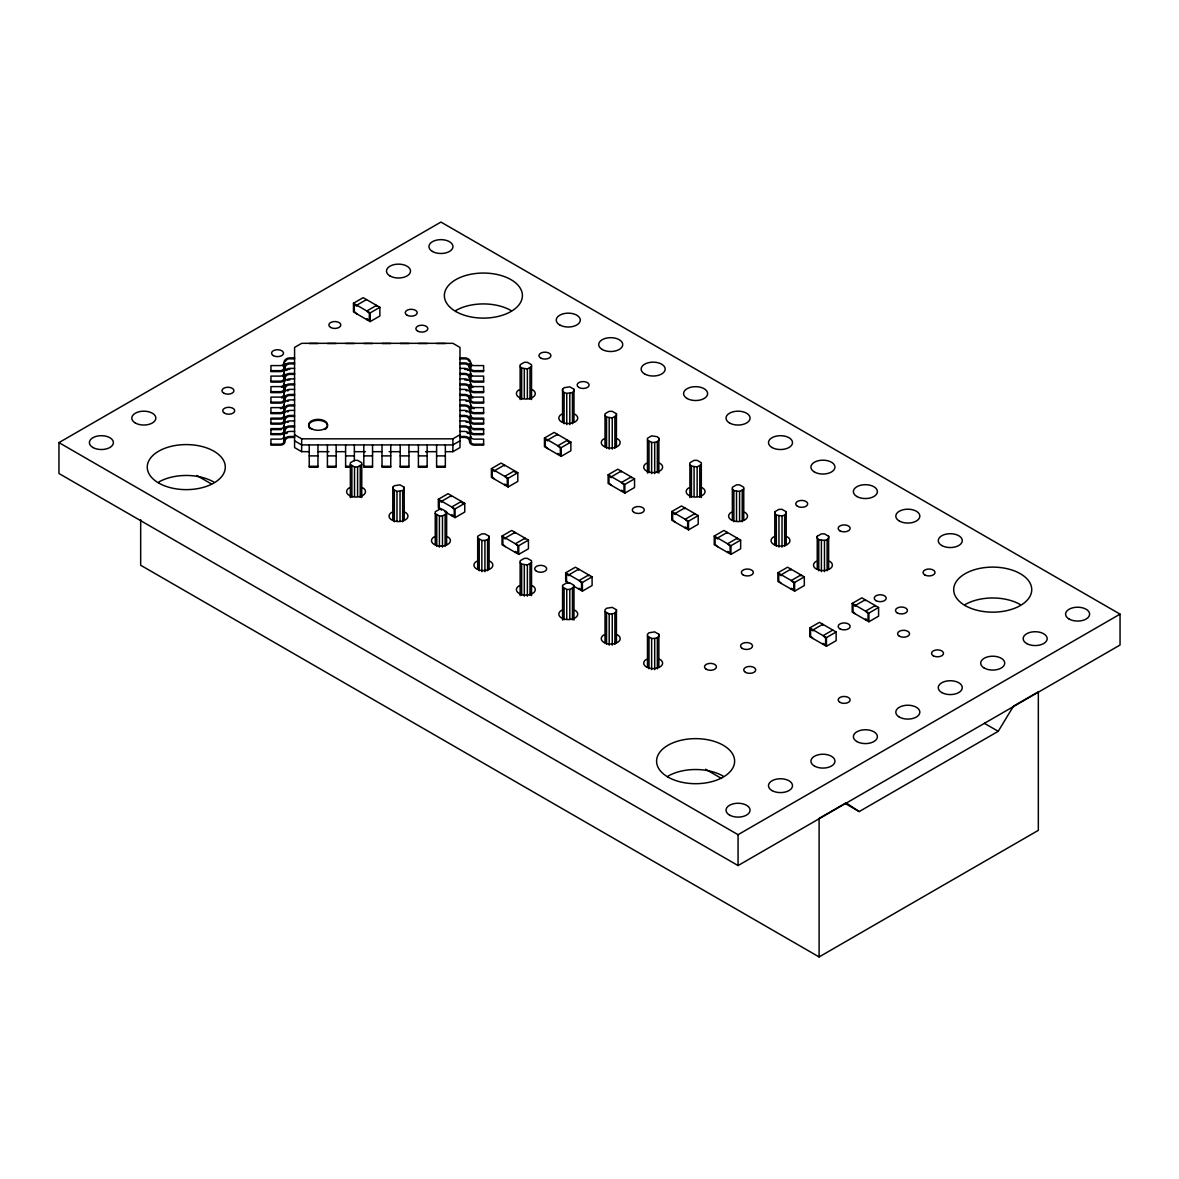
<?xml version="1.0" encoding="UTF-8"?>
<svg xmlns="http://www.w3.org/2000/svg" width="1179" height="1179" viewBox="0 0 1179 1179"><rect width="100%" height="100%" fill="white"/><g stroke="black" fill="none" stroke-linecap="round" stroke-linejoin="round"><path stroke-width="1.5" d="M392.799 487.266L392.799 489.034L396.969 491.437L402.673 490.552L404.205 489.034L404.205 487.266L400.035 484.849L394.331 485.733L392.799 487.266L392.799 520.307M477.687 569.31L477.687 536.268L481.857 533.866L484.923 533.866L489.093 536.268L489.093 538.037L487.561 539.569L484.923 540.454L481.857 540.454L477.687 538.037M562.575 389.247L562.575 391.015L564.107 392.533L566.745 393.418L572.449 392.533L573.981 391.015L573.981 389.247L569.811 386.83L564.107 387.714L562.575 389.247L562.575 422.288M605.019 642.82L605.019 609.794L606.551 608.261L612.255 607.377L616.425 609.794L616.425 611.547L614.893 613.08L612.255 613.964L609.189 613.964L605.019 611.547M647.463 667.329L647.463 634.287L648.995 632.769L654.699 631.885L658.869 634.287L658.869 636.056L657.337 637.588L654.699 638.473L651.633 638.473L647.463 636.056M647.463 473.059L647.463 438.249L651.633 435.847L657.337 436.731L658.869 438.249L658.869 440.018L657.337 441.55L654.699 442.434L651.633 442.434L647.463 440.018M774.795 511.774L774.795 513.528L776.327 515.061L782.031 515.945L784.669 515.061L786.201 513.528L786.201 511.774L782.031 509.357L778.965 509.357L774.795 511.774L774.795 544.801M817.239 536.268L817.239 538.037L818.771 539.569L824.475 540.454L827.113 539.569L828.645 538.037L828.645 536.268L824.475 533.866L821.409 533.866L817.239 536.268L817.239 569.31M845.343 803.577L859.196 811.579L998.23 731.304L1013.468 706.162L1038.331 691.808L1038.331 830.355L819.096 956.935L140.669 565.242L140.669 519.674M350.355 464.526L354.525 466.943L357.591 466.943L361.761 464.526M520.131 366.507L521.663 368.04L527.367 368.924L531.537 366.507M435.243 513.528L439.413 515.945L442.479 515.945L446.649 513.528M605.019 415.509L606.551 417.042L612.255 417.926L616.425 415.509L616.425 413.755L612.255 411.338L609.189 411.338L605.019 413.755L605.019 446.782M520.131 562.545L521.663 564.078L527.367 564.962L531.537 562.545M562.575 587.054L566.745 589.456L569.811 589.456L573.981 587.054M689.907 464.526L691.439 466.059L697.143 466.943L701.313 464.526M732.351 489.034L733.883 490.552L739.587 491.437L743.757 489.034M58.95 442.611L440.946 222.065L1120.05 614.141L1120.05 645.016L738.054 865.563L58.95 473.486L58.95 442.611L738.054 834.688L1120.05 614.141M353.464 303.254L363.161 297.653L379.874 307.306L379.874 315.987L370.177 321.587L353.464 311.934L353.464 303.254L370.177 312.892L379.874 307.306M366.507 299.584L356.81 305.184L356.81 306.142L354.304 304.698L354.304 311.448L356.81 313.865M294.573 434.727L301.662 438.824L452.898 438.824L459.987 434.727M459.987 440.828L452.898 444.925L301.662 444.925L294.573 440.828M445.618 451.675L452.898 451.675L459.987 447.578L459.987 347.407L452.898 343.325L301.662 343.325L294.573 347.407L294.573 447.578L301.662 451.675L308.942 451.675M451.395 496.595L451.395 495.622L441.698 501.222L441.698 502.18L439.192 500.736L439.192 507.486L441.698 509.903L438.352 507.972L438.352 499.292L448.049 493.692L464.762 503.345L464.762 512.025L455.065 517.625L444.557 511.553M491.407 468.652L501.104 463.067L517.817 472.705L517.817 481.4L508.12 486.986L491.407 477.348L491.407 468.652L508.12 478.306L517.817 472.705M544.462 438.028L554.159 432.428L570.872 442.081L570.872 450.761L561.175 456.361L544.462 446.708L544.462 438.028L561.175 447.681L570.872 442.081M461.416 501.414L451.719 507.014L454.224 509.416L454.224 516.166L451.719 514.722L451.719 515.695M514.471 470.775L504.774 476.375L507.279 478.792L507.279 485.542L504.774 484.097L504.774 485.055M567.526 440.15L557.829 445.75L560.334 448.153L560.334 454.917L557.829 453.458L557.829 454.431M438.352 499.292L455.065 508.93L464.762 503.345M502.018 536.047L511.715 530.447L528.428 540.1L528.428 548.78L518.731 554.381L502.018 544.727L502.018 536.047L518.731 545.7L528.428 540.1M608.128 474.783L617.825 469.183L634.538 478.836L634.538 487.517L624.841 493.117L608.128 483.464L608.128 474.783L624.841 484.436L634.538 478.836M567.91 582.78L565.684 581.483L565.684 572.802L575.381 567.202L592.094 576.855L592.094 585.536L582.397 591.136L573.333 585.904M671.794 511.539L681.491 505.953L698.204 515.591L698.204 524.272L688.507 529.872L671.794 520.219L671.794 511.539L688.507 521.192L698.204 515.591M565.684 572.802L582.397 582.455L592.094 576.855M714.238 536.047L723.935 530.447L740.648 540.1L740.648 548.78L730.951 554.381L714.238 544.727L714.238 536.047L730.951 545.7L740.648 540.1M777.904 572.802L787.601 567.202L804.314 576.855L804.314 585.536L794.617 591.136L777.904 581.483L777.904 572.802L794.617 582.455L804.314 576.855M809.737 627.935L819.434 622.35L836.147 631.988L836.147 640.669L826.45 646.269L809.737 636.616L809.737 627.935L826.45 637.588L836.147 631.988M852.181 603.442L861.878 597.841L878.591 607.48L878.591 616.175L868.894 621.76L852.181 612.122L852.181 603.442L868.894 613.08L878.591 607.48M832.801 630.058L823.104 635.658L825.609 638.075L825.609 644.825L823.104 643.38L823.104 644.338M309.237 343.502L317.991 343.502M327.438 343.502L336.177 343.502M345.639 343.502L354.378 343.502M363.825 343.502L372.579 343.502M382.025 343.502L390.78 343.502M400.226 343.502L408.966 343.502M418.427 343.502L427.166 343.502M436.613 343.502L445.367 343.502M294.573 357.885L289.842 357.885A5.91 4.819 0 0 0 283.933 362.705A3.552 2.889 0 0 1 280.396 365.593L270.934 365.593L270.934 371.606L280.396 371.606A4.731 3.861 0 0 0 285.112 367.745A4.731 3.861 0 0 1 289.842 363.898L294.573 363.898M459.987 357.885L464.718 357.885A5.91 4.819 0 0 1 470.627 362.705A3.552 2.889 0 0 0 474.164 365.593L483.626 365.593L483.626 371.606L474.164 371.606A4.731 3.861 0 0 1 469.448 367.745A4.731 3.861 0 0 0 464.718 363.898L459.987 363.898M294.573 358.843L289.842 358.843A4.731 3.861 0 0 0 288.619 358.976M459.987 358.843L464.718 358.843A4.731 3.861 0 0 1 465.941 358.976M294.573 362.926L289.842 362.926A5.91 4.819 0 0 0 283.933 367.745A3.552 2.889 0 0 1 280.396 370.648L270.934 370.648M459.987 362.926L464.718 362.926A5.91 4.819 0 0 1 470.627 367.745A3.552 2.889 0 0 0 474.164 370.648L483.626 370.648M294.573 368.379L289.842 368.379A5.91 4.819 0 0 0 283.933 373.212A3.552 2.889 0 0 1 280.396 376.101L270.934 376.101L270.934 382.114L280.396 382.114A4.731 3.861 0 0 0 285.112 378.253A4.731 3.861 0 0 1 289.842 374.391L294.573 374.391M459.987 368.379L464.718 368.379A5.91 4.819 0 0 1 470.627 373.212A3.552 2.889 0 0 0 474.164 376.101L483.626 376.101L483.626 382.114L474.164 382.114A4.731 3.861 0 0 1 469.448 378.253A4.731 3.861 0 0 0 464.718 374.391L459.987 374.391M294.573 373.434L289.842 373.434A5.91 4.819 0 0 0 283.933 378.253A3.552 2.889 0 0 1 280.396 381.156L270.934 381.156M459.987 373.434L464.718 373.434A5.91 4.819 0 0 1 470.627 378.253A3.552 2.889 0 0 0 474.164 381.156L483.626 381.156M294.573 378.886L289.842 378.886A5.91 4.819 0 0 0 283.933 383.72A3.552 2.889 0 0 1 280.396 386.609L270.934 386.609L270.934 392.622L280.396 392.622A4.731 3.861 0 0 0 285.112 388.761A4.731 3.861 0 0 1 289.842 384.899L294.573 384.899M459.987 378.886L464.718 378.886A5.91 4.819 0 0 1 470.627 383.72A3.552 2.889 0 0 0 474.164 386.609L483.626 386.609L483.626 392.622L474.164 392.622A4.731 3.861 0 0 1 469.448 388.761A4.731 3.861 0 0 0 464.718 384.899L459.987 384.899M294.573 383.941L289.842 383.941A5.91 4.819 0 0 0 283.933 388.761A3.552 2.889 0 0 1 280.396 391.664L270.934 391.664M459.987 383.941L464.718 383.941A5.91 4.819 0 0 1 470.627 388.761A3.552 2.889 0 0 0 474.164 391.664L483.626 391.664M294.573 389.394L289.842 389.394A5.91 4.819 0 0 0 283.933 394.213A3.552 2.889 0 0 1 280.396 397.117L270.934 397.117L270.934 403.13L280.396 403.13A4.731 3.861 0 0 0 285.112 399.268A4.731 3.861 0 0 1 289.842 395.407L294.573 395.407M459.987 389.394L464.718 389.394A5.91 4.819 0 0 1 470.627 394.213A3.552 2.889 0 0 0 474.164 397.117L483.626 397.117L483.626 403.13L474.164 403.13A4.731 3.861 0 0 1 469.448 399.268A4.731 3.861 0 0 0 464.718 395.407L459.987 395.407M294.573 394.449L289.842 394.449A5.91 4.819 0 0 0 283.933 399.268A3.552 2.889 0 0 1 280.396 402.157L270.934 402.157M459.987 394.449L464.718 394.449A5.91 4.819 0 0 1 470.627 399.268A3.552 2.889 0 0 0 474.164 402.157L483.626 402.157M294.573 399.902L289.842 399.902A5.91 4.819 0 0 0 283.933 404.721A3.552 2.889 0 0 1 280.396 407.625L270.934 407.625L270.934 413.637L280.396 413.637A4.731 3.861 0 0 0 285.112 409.776A4.731 3.861 0 0 1 289.842 405.915L294.573 405.915M459.987 399.902L464.718 399.902A5.91 4.819 0 0 1 470.627 404.721A3.552 2.889 0 0 0 474.164 407.625L483.626 407.625L483.626 413.637L474.164 413.637A4.731 3.861 0 0 1 469.448 409.776A4.731 3.861 0 0 0 464.718 405.915L459.987 405.915M294.573 404.957L289.842 404.957A5.91 4.819 0 0 0 283.933 409.776A3.552 2.889 0 0 1 280.396 412.665L270.934 412.665M459.987 404.957L464.718 404.957A5.91 4.819 0 0 1 470.627 409.776A3.552 2.889 0 0 0 474.164 412.665L483.626 412.665M294.573 410.41L289.842 410.41A5.91 4.819 0 0 0 283.933 415.229A3.552 2.889 0 0 1 280.396 418.132L270.934 418.132L270.934 424.145L280.396 424.145A4.731 3.861 0 0 0 285.112 420.284A4.731 3.861 0 0 1 289.842 416.423L294.573 416.423M459.987 410.41L464.718 410.41A5.91 4.819 0 0 1 470.627 415.229A3.552 2.889 0 0 0 474.164 418.132L483.626 418.132L483.626 424.145L474.164 424.145A4.731 3.861 0 0 1 469.448 420.284A4.731 3.861 0 0 0 464.718 416.423L459.987 416.423M294.573 415.45L289.842 415.45A5.91 4.819 0 0 0 283.933 420.284A3.552 2.889 0 0 1 280.396 423.173L270.934 423.173M459.987 415.45L464.718 415.45A5.91 4.819 0 0 1 470.627 420.284A3.552 2.889 0 0 0 474.164 423.173L483.626 423.173M270.934 419.09L280.396 419.09A4.731 3.861 0 0 0 282.754 418.574M483.626 419.09L474.164 419.09A4.731 3.861 0 0 1 471.806 418.574M294.573 420.918L289.842 420.918A5.91 4.819 0 0 0 283.933 425.737A3.552 2.889 0 0 1 280.396 428.625L270.934 428.625L270.934 434.638L280.396 434.638A4.731 3.861 0 0 0 285.112 430.792A4.731 3.861 0 0 1 289.842 426.931L294.573 426.931M459.987 420.918L464.718 420.918A5.91 4.819 0 0 1 470.627 425.737A3.552 2.889 0 0 0 474.164 428.625L483.626 428.625L483.626 434.638L474.164 434.638A4.731 3.861 0 0 1 469.448 430.792A4.731 3.861 0 0 0 464.718 426.931L459.987 426.931M294.573 425.958L289.842 425.958A5.91 4.819 0 0 0 283.933 430.792A3.552 2.889 0 0 1 280.396 433.68L270.934 433.68M459.987 425.958L464.718 425.958A5.91 4.819 0 0 1 470.627 430.792A3.552 2.889 0 0 0 474.164 433.68L483.626 433.68M270.934 429.598L280.396 429.598A4.731 3.861 0 0 0 281.619 429.465M483.626 429.598L474.164 429.598A4.731 3.861 0 0 1 472.941 429.465M294.573 431.426L289.842 431.426A5.91 4.819 0 0 0 283.933 436.245A3.552 2.889 0 0 1 280.396 439.133L270.934 439.133L270.934 445.146L280.396 445.146A4.731 3.861 0 0 0 285.112 441.285A4.731 3.861 0 0 1 289.842 437.438L294.573 437.438M459.987 431.426L464.718 431.426A5.91 4.819 0 0 1 470.627 436.245A3.552 2.889 0 0 0 474.164 439.133L483.626 439.133L483.626 445.146L474.164 445.146A4.731 3.861 0 0 1 469.448 441.285A4.731 3.861 0 0 0 464.718 437.438L459.987 437.438M294.573 436.466L289.842 436.466A5.91 4.819 0 0 0 283.933 441.285A3.552 2.889 0 0 1 280.396 444.188L270.934 444.188M459.987 436.466L464.718 436.466A5.91 4.819 0 0 1 470.627 441.285A3.552 2.889 0 0 0 474.164 444.188L483.626 444.188M318.065 451.675L328.985 451.675M336.28 451.675L345.388 451.675M354.496 451.675L365.431 451.675M372.726 451.675L381.834 451.675M389.129 451.675L400.064 451.675M409.172 451.675L418.28 451.675M425.575 451.675L436.495 451.675M309.222 455.89L317.962 455.89M327.423 455.89L336.162 455.89M345.609 455.89L354.363 455.89M363.81 455.89L372.549 455.89M382.011 455.89L390.75 455.89M400.197 455.89L408.951 455.89M418.398 455.89L427.137 455.89M436.598 455.89L445.338 455.89M309.222 466.294L317.962 466.294M327.423 466.294L336.162 466.294M345.609 466.294L350.856 466.294M363.81 466.294L372.549 466.294M382.011 466.294L390.75 466.294M400.197 466.294L408.951 466.294M418.398 466.294L427.137 466.294M436.598 466.294L445.338 466.294M350.856 467.252L345.609 467.252L345.609 444.925M567.526 441.108L570.032 442.567M984.362 723.302L998.23 731.304M514.471 471.747L516.977 473.192M461.416 502.372L463.922 503.831M196.716 475.461L211.07 483.744M705.617 769.268L721.563 778.479M859.196 811.579L846.05 802.825L819.096 818.388L819.096 956.935M875.245 606.522L875.245 605.564L865.548 611.149L868.053 613.566L868.053 620.316L865.548 618.872L865.548 619.83M868.894 613.08L868.894 621.76M865.224 600.73L865.224 599.772L855.527 605.358L855.527 606.33L853.021 604.886L853.021 611.636L855.527 614.053M828.645 536.268L828.645 569.31M827.113 539.569L827.113 570.769M826.45 637.588L826.45 646.269M824.475 540.454L824.475 571.653M822.78 625.238L822.78 624.28L813.083 629.866L813.083 630.839L810.577 629.38L810.577 636.144L813.083 638.546M821.409 540.454L821.409 571.653M818.771 539.569L818.771 570.769M800.968 575.897L800.968 574.925L791.271 580.525L793.776 582.927L793.776 589.692L791.271 588.247L791.271 589.205M794.617 582.455L794.617 591.136M790.947 570.105L790.947 569.133L781.25 574.733L781.25 575.691L778.744 574.247L778.744 581.011L781.25 583.413M786.201 511.774L786.201 544.801M784.669 515.061L784.669 546.26M782.031 515.945L782.031 547.144M778.965 515.945L778.965 547.144M776.327 515.061L776.327 546.26M743.757 520.307L743.757 487.266L739.587 484.849L736.521 484.849L732.351 487.266L732.351 520.307M742.225 490.552L742.225 521.766M739.587 491.437L739.587 520.809M738.054 834.688L738.054 865.563M737.302 539.127L737.302 538.169L727.605 543.77L730.11 546.172L730.11 552.936L727.605 551.477L727.605 552.45M736.521 491.437L736.521 520.809M733.883 490.552L733.883 521.766M730.951 545.7L730.951 554.381M727.281 533.35L727.281 532.377L717.584 537.978L717.584 538.936L715.078 537.491L715.078 544.241L717.584 546.658M701.313 497.567L701.313 462.757L697.143 460.341L694.077 460.341L689.907 462.757L689.907 497.567M699.781 466.059L699.781 497.258M697.143 466.943L697.143 496.3M694.858 514.633L694.858 513.661L685.161 519.261L687.666 521.678L687.666 528.428L685.161 526.984L685.161 527.941M694.077 466.943L694.077 496.3M691.439 466.059L691.439 497.258M688.507 521.192L688.507 529.872M684.837 508.842L684.837 507.869L675.14 513.469L675.14 514.442L672.634 512.983L672.634 519.747L675.14 522.15M658.869 438.249L658.869 473.059M658.869 634.287L658.869 667.329M657.337 441.55L657.337 472.75M657.337 637.588L657.337 668.788M654.699 442.434L654.699 473.634M654.699 638.473L654.699 669.672M651.633 442.434L651.633 473.634M651.633 638.473L651.633 669.672M648.995 441.55L648.995 472.75M648.995 637.588L648.995 668.788M631.192 477.878L631.192 476.906L621.495 482.506L624 484.908L624 491.672L621.495 490.213L621.495 491.186M624.841 484.436L624.841 493.117M621.171 472.086L621.171 471.114L611.474 476.714L611.474 477.672L608.968 476.228L608.968 482.992L611.474 485.394M616.425 413.755L616.425 446.782M616.425 609.794L616.425 642.82M614.893 417.042L614.893 448.241M614.893 613.08L614.893 644.279M612.255 417.926L612.255 449.125M612.255 613.964L612.255 645.164M609.189 417.926L609.189 449.125M609.189 613.964L609.189 645.164M606.551 417.042L606.551 448.241M606.551 613.08L606.551 644.279M588.748 575.897L588.748 574.925L579.051 580.525L581.556 582.927L581.556 589.692L579.051 588.247L579.051 589.205M582.397 582.455L582.397 591.136M578.727 570.105L578.727 569.133L569.03 574.733L569.03 575.691L566.524 574.247L566.524 581.011L569.03 583.413M573.981 389.247L573.981 422.288M573.981 620.08L573.981 585.285L569.811 582.868L566.745 582.868L562.575 585.285L562.575 620.08M572.449 392.533L572.449 423.747M572.449 588.572L572.449 619.786M569.811 393.418L569.811 424.617M569.811 589.456L569.811 618.828M566.745 393.418L566.745 424.617M566.745 589.456L566.745 618.828M564.107 392.533L564.107 423.747M564.107 588.572L564.107 619.786M561.175 447.681L561.175 456.361M557.505 435.331L557.505 434.358L547.808 439.959L547.808 440.917L545.302 439.472L545.302 446.222L547.808 448.639M531.537 399.548L531.537 364.738L527.367 362.321L524.301 362.321L520.131 364.738L520.131 399.548M531.537 595.587L531.537 560.777L527.367 558.36L524.301 558.36L520.131 560.777L520.131 595.587M530.005 368.04L530.005 399.239M530.005 564.078L530.005 595.277M527.367 368.924L527.367 398.281M527.367 564.962L527.367 596.161M525.082 539.127L525.082 538.169L515.385 543.77L517.89 546.172L517.89 552.936L515.385 551.477L515.385 552.45M524.301 368.924L524.301 398.281M524.301 564.962L524.301 596.161M521.663 368.04L521.663 399.239M521.663 564.078L521.663 595.277M518.731 545.7L518.731 554.381M515.061 533.35L515.061 532.377L505.364 537.978L505.364 538.936L502.858 537.491L502.858 544.241L505.364 546.658M508.12 478.306L508.12 486.986M504.45 465.956L504.45 464.998L494.753 470.583L494.753 471.556L492.247 470.112L492.247 476.861L494.753 479.263M489.093 536.268L489.093 569.31M487.561 539.569L487.561 570.769M484.923 540.454L484.923 571.653M481.857 540.454L481.857 571.653M479.219 539.569L479.219 570.769M470.627 362.705L470.627 367.745M470.627 373.212L470.627 378.253M470.627 383.72L470.627 388.761M470.627 394.213L470.627 399.268M470.627 404.721L470.627 409.776M470.627 415.229L470.627 420.284M470.627 425.737L470.627 430.792M470.627 436.245L470.627 441.285M469.448 364.385L469.448 367.745M469.448 374.893L469.448 378.253M469.448 385.4L469.448 388.761M469.448 395.908L469.448 399.268M455.065 508.93L455.065 517.625M452.898 438.824L452.898 451.675M446.649 544.801L446.649 511.774L442.479 509.357L439.413 509.357L435.243 511.774L435.243 544.801M445.338 444.925L445.338 467.252L436.598 467.252L436.598 444.925M445.117 515.061L445.117 546.26M442.479 515.945L442.479 547.144M439.413 515.945L439.413 547.144M436.775 515.061L436.775 546.26M427.137 444.925L427.137 467.252L418.398 467.252L418.398 444.925M408.951 444.925L408.951 467.252L400.197 467.252L400.197 444.925M404.205 487.266L404.205 520.307M402.673 490.552L402.673 521.766M400.035 491.437L400.035 520.809M396.969 491.437L396.969 520.809M394.331 490.552L394.331 521.766M390.75 444.925L390.75 467.252L382.011 467.252L382.011 444.925M376.528 306.334L376.528 305.376L366.831 310.976L369.336 313.378L369.336 320.128L366.831 318.684L366.831 319.656M372.549 444.925L372.549 467.252L363.81 467.252L363.81 444.925M370.177 312.892L370.177 321.587M361.761 497.567L361.761 462.757L357.591 460.341L354.525 460.341L350.355 462.757L350.355 497.567M360.229 466.059L360.229 497.258M357.591 466.943L357.591 496.3M354.363 444.925L354.363 460.827M354.525 466.943L354.525 496.3M351.887 466.059L351.887 497.258M336.162 444.925L336.162 467.252L327.423 467.252L327.423 444.925M317.962 444.925L317.962 467.252L309.222 467.252L309.222 444.925M301.662 438.824L301.662 451.675M285.112 364.385L285.112 367.745M285.112 374.893L285.112 378.253M285.112 385.4L285.112 388.761M285.112 395.908L285.112 399.268M283.933 362.705L283.933 367.745M283.933 373.212L283.933 378.253M283.933 383.72L283.933 388.761M283.933 394.213L283.933 399.268M283.933 404.721L283.933 409.776M283.933 415.229L283.933 420.284M283.933 425.737L283.933 430.792M283.933 436.245L283.933 441.285M659.857 659.297A9.447 5.453 0 0 1 659.857 667.019A9.447 5.453 0 0 1 646.475 667.019A9.447 5.453 0 0 1 646.475 659.297M617.413 634.788A9.447 5.453 0 0 1 617.413 642.511A9.447 5.453 0 0 1 604.031 642.511A9.447 5.453 0 0 1 604.031 634.788M574.969 610.28A9.447 5.453 0 0 1 574.969 618.002A9.447 5.453 0 0 1 561.587 618.002A9.447 5.453 0 0 1 561.587 610.28M532.525 585.786A9.447 5.453 0 0 1 532.525 593.494A9.447 5.453 0 0 1 519.143 593.494A9.447 5.453 0 0 1 519.143 585.786M490.081 561.278A9.447 5.453 0 0 1 490.081 569A9.447 5.453 0 0 1 476.699 569A9.447 5.453 0 0 1 476.699 561.278M447.637 536.769A9.447 5.453 0 0 1 447.637 544.492A9.447 5.453 0 0 1 434.255 544.492A9.447 5.453 0 0 1 434.255 536.769M405.193 512.261A9.447 5.453 0 0 1 405.193 519.983A9.447 5.453 0 0 1 391.811 519.983A9.447 5.453 0 0 1 391.811 512.261M362.749 487.767A9.447 5.453 0 0 1 362.749 495.475A9.447 5.453 0 0 1 349.367 495.475A9.447 5.453 0 0 1 349.367 487.767M532.525 389.748A9.447 5.453 0 0 1 532.525 397.456A9.447 5.453 0 0 1 519.143 397.456A9.447 5.453 0 0 1 519.143 389.748M574.969 414.242A9.447 5.453 0 0 1 574.969 421.964A9.447 5.453 0 0 1 561.587 421.964A9.447 5.453 0 0 1 561.587 414.242M617.413 438.75A9.447 5.453 0 0 1 617.413 446.473A9.447 5.453 0 0 1 604.031 446.473A9.447 5.453 0 0 1 604.031 438.75M659.857 463.259A9.447 5.453 0 0 1 659.857 470.981A9.447 5.453 0 0 1 646.475 470.981A9.447 5.453 0 0 1 646.475 463.259M702.301 487.767A9.447 5.453 0 0 1 702.301 495.475A9.447 5.453 0 0 1 688.919 495.475A9.447 5.453 0 0 1 688.919 487.767M744.745 512.261A9.447 5.453 0 0 1 744.745 519.983A9.447 5.453 0 0 1 731.363 519.983A9.447 5.453 0 0 1 731.363 512.261M787.189 536.769A9.447 5.453 0 0 1 787.189 544.492A9.447 5.453 0 0 1 773.807 544.492A9.447 5.453 0 0 1 773.807 536.769M829.633 561.278A9.447 5.453 0 0 1 829.633 569A9.447 5.453 0 0 1 816.251 569A9.447 5.453 0 0 1 816.251 561.278M158.693 482.064A39.01 22.519 0 0 1 213.871 482.064M455.801 310.519A39.01 22.519 0 0 1 510.979 310.519M668.021 776.121A39.01 22.519 0 0 1 723.199 776.121M965.129 604.576A39.01 22.519 0 0 1 1020.307 604.576M310.106 428.714A9.447 5.453 0 0 1 312.361 421.463A9.447 5.453 0 0 1 325.08 422.111A9.447 5.453 0 0 1 325.05 429.495M471.806 376.558A4.731 3.861 0 0 1 470.834 375.939M470.082 375.143A4.731 3.861 0 0 1 469.61 374.215M464.718 369.351A4.731 3.861 0 0 1 465.941 369.484M467.076 369.867A4.731 3.861 0 0 1 468.063 370.486M470.082 438.175A4.731 3.861 0 0 1 469.61 437.247M467.076 432.899A4.731 3.861 0 0 1 468.063 433.518M472.941 397.942A4.731 3.861 0 0 1 471.806 397.559M465.941 390.5A4.731 3.861 0 0 1 467.076 390.883M474.164 408.582A4.731 3.861 0 0 1 471.806 408.067M465.941 400.993A4.731 3.861 0 0 1 467.076 401.391M470.082 417.16A4.731 3.861 0 0 1 469.61 416.231M465.941 411.5A4.731 3.861 0 0 1 467.076 411.884M470.082 427.668A4.731 3.861 0 0 1 469.61 426.739M465.941 422.008A4.731 3.861 0 0 1 467.076 422.391M471.806 366.05A4.731 3.861 0 0 1 470.834 365.431M470.082 364.635A4.731 3.861 0 0 1 469.61 363.707M467.076 359.359A4.731 3.861 0 0 1 468.063 359.978M468.815 360.774A4.731 3.861 0 0 1 469.286 361.702M472.941 387.449A4.731 3.861 0 0 1 471.806 387.051M470.834 386.447A4.731 3.861 0 0 1 469.61 384.708M464.718 379.859A4.731 3.861 0 0 1 467.076 380.375M284.95 426.739A4.731 3.861 0 0 1 284.478 427.668M287.484 422.391A4.731 3.861 0 0 1 288.619 422.008M284.95 363.707A4.731 3.861 0 0 1 284.478 364.635M283.726 365.431A4.731 3.861 0 0 1 282.754 366.05M285.274 361.702A4.731 3.861 0 0 1 285.745 360.774M286.497 359.978A4.731 3.861 0 0 1 287.484 359.359M284.95 437.247A4.731 3.861 0 0 1 284.478 438.175M286.497 433.518A4.731 3.861 0 0 1 287.484 432.899M284.95 374.215A4.731 3.861 0 0 1 284.478 375.143M283.726 375.939A4.731 3.861 0 0 1 282.754 376.558M286.497 370.486A4.731 3.861 0 0 1 287.484 369.867M288.619 369.484A4.731 3.861 0 0 1 289.842 369.351M284.95 416.231A4.731 3.861 0 0 1 284.478 417.16M287.484 411.884A4.731 3.861 0 0 1 288.619 411.5M287.484 401.391A4.731 3.861 0 0 1 288.619 400.993M282.754 408.067A4.731 3.861 0 0 1 280.396 408.582M287.484 390.883A4.731 3.861 0 0 1 288.619 390.5M282.754 397.559A4.731 3.861 0 0 1 281.619 397.942M284.95 384.708A4.731 3.861 0 0 1 283.726 386.447M282.754 387.051A4.731 3.861 0 0 1 281.619 387.449M287.484 380.375A4.731 3.861 0 0 1 289.842 379.859M158.693 483.036A39.01 22.519 0 0 0 223.966 472.941A39.01 22.519 0 0 0 176.187 445.353A39.01 22.519 0 0 0 158.693 483.036M455.801 311.507A39.01 22.519 0 0 0 521.074 301.411A39.01 22.519 0 0 0 473.295 273.823A39.01 22.519 0 0 0 455.801 311.507M668.021 777.094A39.01 22.519 0 0 0 733.294 766.998A39.01 22.519 0 0 0 685.515 739.41A39.01 22.519 0 0 0 668.021 777.094M965.129 605.564A39.01 22.519 0 0 0 1030.402 595.469A39.01 22.519 0 0 0 982.623 567.88A39.01 22.519 0 0 0 965.129 605.564M540.689 358.062A5.998 3.463 0 0 0 550.726 356.515A5.998 3.463 0 0 0 543.386 352.27A5.998 3.463 0 0 0 540.689 358.062M634.066 512.452A5.998 3.463 0 0 0 644.102 510.89A5.998 3.463 0 0 0 636.763 506.646A5.998 3.463 0 0 0 634.066 512.452M875.997 600.671A5.998 3.463 0 0 0 886.033 599.109A5.998 3.463 0 0 0 878.694 594.864A5.998 3.463 0 0 0 875.997 600.671M897.219 612.918A5.998 3.463 0 0 0 907.255 611.37A5.998 3.463 0 0 0 899.916 607.126A5.998 3.463 0 0 0 897.219 612.918M743.138 574.939A5.998 3.463 0 0 0 753.175 573.377A5.998 3.463 0 0 0 745.821 569.133A5.998 3.463 0 0 0 743.138 574.939M273.292 355.616A5.998 3.463 0 0 0 283.328 354.068A5.998 3.463 0 0 0 275.989 349.824A5.998 3.463 0 0 0 273.292 355.616M536.445 571.255A5.998 3.463 0 0 0 546.481 569.708A5.998 3.463 0 0 0 539.142 565.463A5.998 3.463 0 0 0 536.445 571.255M706.221 669.274A5.998 3.463 0 0 0 716.257 667.727A5.998 3.463 0 0 0 708.918 663.482A5.998 3.463 0 0 0 706.221 669.274M330.592 327.438A5.998 3.463 0 0 0 340.628 325.89A5.998 3.463 0 0 0 333.289 321.646A5.998 3.463 0 0 0 330.592 327.438M933.296 655.804A5.998 3.463 0 0 0 943.333 654.242A5.998 3.463 0 0 0 935.993 649.997A5.998 3.463 0 0 0 933.296 655.804M839.92 702.36A5.998 3.463 0 0 0 849.956 700.812A5.998 3.463 0 0 0 842.617 696.568A5.998 3.463 0 0 0 839.92 702.36M742.298 648.45A5.998 3.463 0 0 0 752.335 646.903A5.998 3.463 0 0 0 744.995 642.658A5.998 3.463 0 0 0 742.298 648.45M797.476 506.322A5.998 3.463 0 0 0 807.512 504.774A5.998 3.463 0 0 0 800.173 500.53A5.998 3.463 0 0 0 797.476 506.322M924.808 574.939A5.998 3.463 0 0 0 934.844 573.377A5.998 3.463 0 0 0 927.505 569.133A5.998 3.463 0 0 0 924.808 574.939M899.341 636.203A5.998 3.463 0 0 0 909.377 634.641A5.998 3.463 0 0 0 902.038 630.397A5.998 3.463 0 0 0 899.341 636.203M578.889 387.478A5.998 3.463 0 0 0 588.925 385.916A5.998 3.463 0 0 0 581.586 381.672A5.998 3.463 0 0 0 578.889 387.478M839.92 530.83A5.998 3.463 0 0 0 849.956 529.268A5.998 3.463 0 0 0 842.617 525.023A5.998 3.463 0 0 0 839.92 530.83M839.92 628.849A5.998 3.463 0 0 0 849.956 627.287A5.998 3.463 0 0 0 842.617 623.043A5.998 3.463 0 0 0 839.92 628.849M417.602 331.107A5.998 3.463 0 0 0 427.638 329.56A5.998 3.463 0 0 0 420.299 325.316A5.998 3.463 0 0 0 417.602 331.107M224.482 413.21A5.998 3.463 0 0 0 234.518 411.648A5.998 3.463 0 0 0 227.179 407.403A5.998 3.463 0 0 0 224.482 413.21M406.991 315.191A5.998 3.463 0 0 0 417.027 313.629A5.998 3.463 0 0 0 409.688 309.384A5.998 3.463 0 0 0 406.991 315.191M223.715 393.152A5.998 3.463 0 0 0 233.751 391.605A5.998 3.463 0 0 0 226.397 387.36A5.998 3.463 0 0 0 223.715 393.152M745.496 672.354A5.998 3.463 0 0 0 755.533 670.792A5.998 3.463 0 0 0 748.179 666.548A5.998 3.463 0 0 0 745.496 672.354M1069.117 619.049A12.011 6.927 0 0 0 1089.204 615.939A12.011 6.927 0 0 0 1074.496 607.45A12.011 6.927 0 0 0 1069.117 619.049M1026.673 643.542A12.011 6.927 0 0 0 1046.76 640.448A12.011 6.927 0 0 0 1032.052 631.959A12.011 6.927 0 0 0 1026.673 643.542M92.905 447.504A12.011 6.927 0 0 0 112.992 444.409A12.011 6.927 0 0 0 98.284 435.921A12.011 6.927 0 0 0 92.905 447.504M135.349 423.01A12.011 6.927 0 0 0 155.436 419.901A12.011 6.927 0 0 0 140.728 411.412A12.011 6.927 0 0 0 135.349 423.01M432.457 251.466A12.011 6.927 0 0 0 452.544 248.371A12.011 6.927 0 0 0 437.836 239.882A12.011 6.927 0 0 0 432.457 251.466M390.013 275.974A12.011 6.927 0 0 0 410.1 272.865A12.011 6.927 0 0 0 395.392 264.376A12.011 6.927 0 0 0 390.013 275.974M729.565 815.087A12.011 6.927 0 0 0 749.652 811.977A12.011 6.927 0 0 0 734.944 803.489A12.011 6.927 0 0 0 729.565 815.087M772.009 790.578A12.011 6.927 0 0 0 792.096 787.469A12.011 6.927 0 0 0 777.388 778.98A12.011 6.927 0 0 0 772.009 790.578M814.453 766.07A12.011 6.927 0 0 0 834.54 762.96A12.011 6.927 0 0 0 819.832 754.472A12.011 6.927 0 0 0 814.453 766.07M856.897 741.562A12.011 6.927 0 0 0 876.984 738.467A12.011 6.927 0 0 0 862.276 729.978A12.011 6.927 0 0 0 856.897 741.562M899.341 717.068A12.011 6.927 0 0 0 919.428 713.958A12.011 6.927 0 0 0 904.72 705.469A12.011 6.927 0 0 0 899.341 717.068M941.785 692.559A12.011 6.927 0 0 0 961.872 689.45A12.011 6.927 0 0 0 947.164 680.961A12.011 6.927 0 0 0 941.785 692.559M984.229 668.051A12.011 6.927 0 0 0 1004.316 664.941A12.011 6.927 0 0 0 989.608 656.452A12.011 6.927 0 0 0 984.229 668.051M941.785 545.523A12.011 6.927 0 0 0 961.872 542.428A12.011 6.927 0 0 0 947.164 533.94A12.011 6.927 0 0 0 941.785 545.523M899.341 521.03A12.011 6.927 0 0 0 919.428 517.92A12.011 6.927 0 0 0 904.72 509.431A12.011 6.927 0 0 0 899.341 521.03M856.897 496.521A12.011 6.927 0 0 0 876.984 493.411A12.011 6.927 0 0 0 862.276 484.923A12.011 6.927 0 0 0 856.897 496.521M814.453 472.013A12.011 6.927 0 0 0 834.54 468.903A12.011 6.927 0 0 0 819.832 460.414A12.011 6.927 0 0 0 814.453 472.013M772.009 447.504A12.011 6.927 0 0 0 792.096 444.409A12.011 6.927 0 0 0 777.388 435.921A12.011 6.927 0 0 0 772.009 447.504M729.565 423.01A12.011 6.927 0 0 0 749.652 419.901A12.011 6.927 0 0 0 734.944 411.412A12.011 6.927 0 0 0 729.565 423.01M687.121 398.502A12.011 6.927 0 0 0 707.208 395.392A12.011 6.927 0 0 0 692.5 386.904A12.011 6.927 0 0 0 687.121 398.502M644.677 373.994A12.011 6.927 0 0 0 664.764 370.884A12.011 6.927 0 0 0 650.056 362.395A12.011 6.927 0 0 0 644.677 373.994M602.233 349.485A12.011 6.927 0 0 0 622.32 346.39A12.011 6.927 0 0 0 607.612 337.901A12.011 6.927 0 0 0 602.233 349.485M559.789 324.991A12.011 6.927 0 0 0 579.876 321.882A12.011 6.927 0 0 0 565.168 313.393A12.011 6.927 0 0 0 559.789 324.991M311.698 428.847A9.447 5.453 0 0 0 327.32 426.017A9.447 5.453 0 0 0 315.265 419.621A9.447 5.453 0 0 0 311.698 428.847"/></g></svg>
